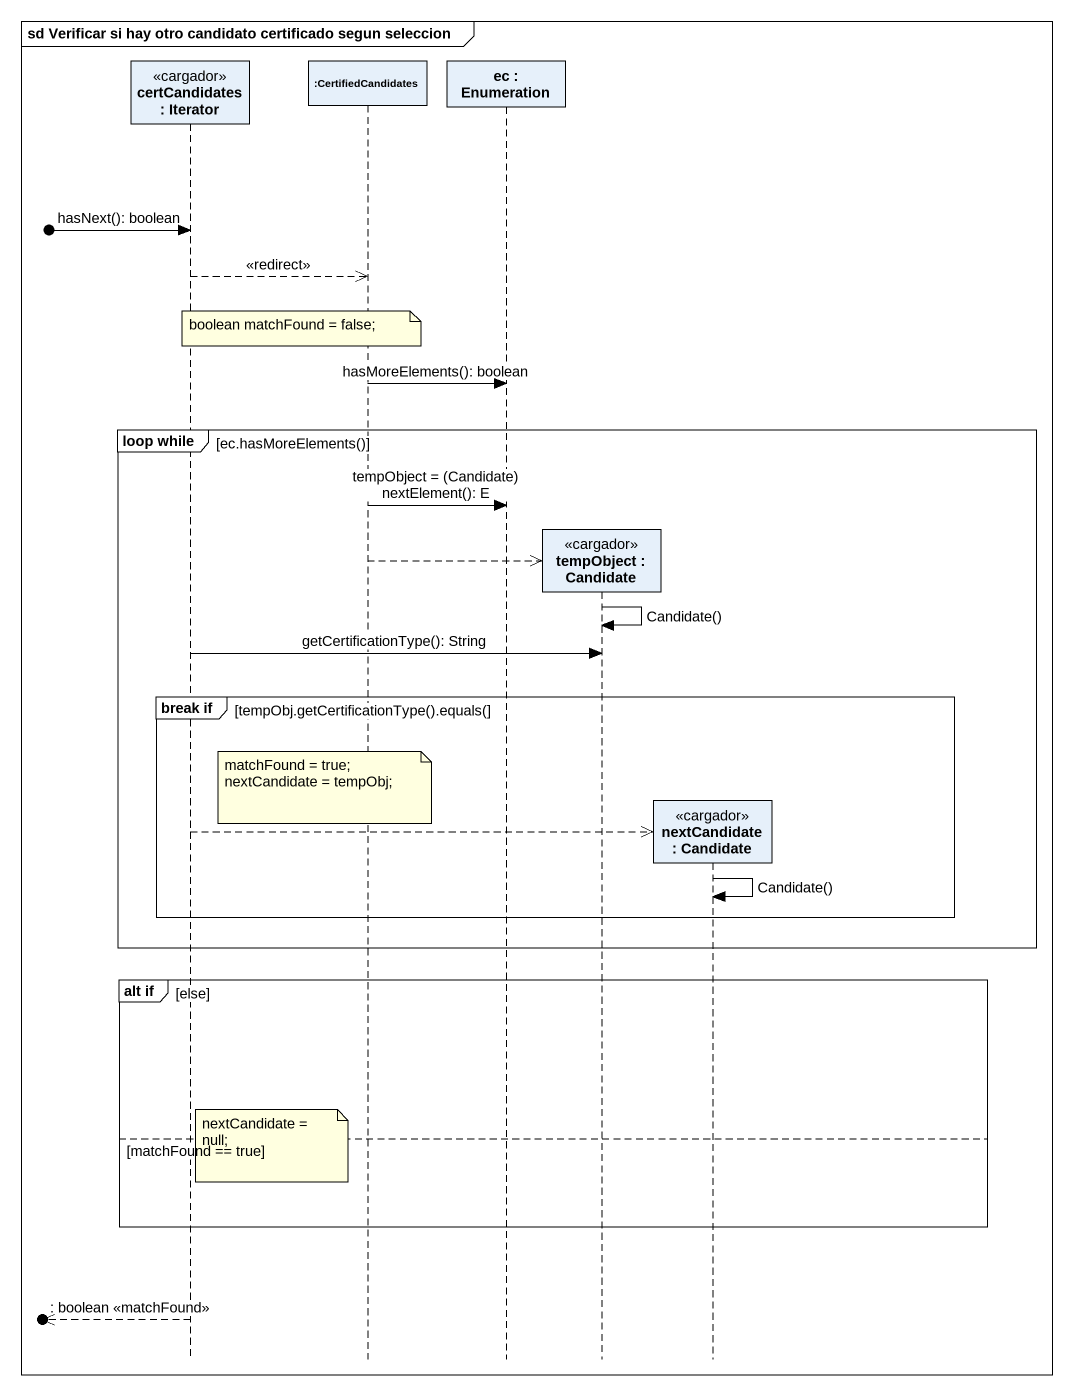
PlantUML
@startuml
mainframe sd Verificar si hay otro candidato certificado segun seleccion
hide footbox
participant "certCandidates : Iterator" as certCandidates <<cargador>>
participant ":CertifiedCandidates" as CertifiedCandidates
participant "ec : Enumeration" as ec
participant "tempObject : Candidate" as tempObject <<cargador>>
participant "nextCandidate : Candidate" as nextCandidate <<cargador>>

[o-> certCandidates : hasNext(): boolean
certCandidates -->> CertifiedCandidates : <<redirect>>
note over CertifiedCandidates : boolean matchFound = false;
CertifiedCandidates -> ec : hasMoreElements(): boolean
group loop while [ec.hasMoreElements()]
  CertifiedCandidates -> ec : tempObject = (Candidate) nextElement(): E
  CertifiedCandidates -->> tempObject **
  tempObject -> tempObject : Candidate()
  certCandidates -> tempObject : getCertificationType(): String
  group break if [tempObj.getCertificationType().equals(]
    note over CertifiedCandidates
      matchFound = true;
      nextCandidate = tempObj;
    end note
    certCandidates -->> nextCandidate **
    nextCandidate -> nextCandidate : Candidate()
  end
end
group alt if [else]
else matchFound == true
  note right of certCandidates : nextCandidate = null;
end
[o<<-- certCandidates : : boolean <<matchFound>>
@enduml
